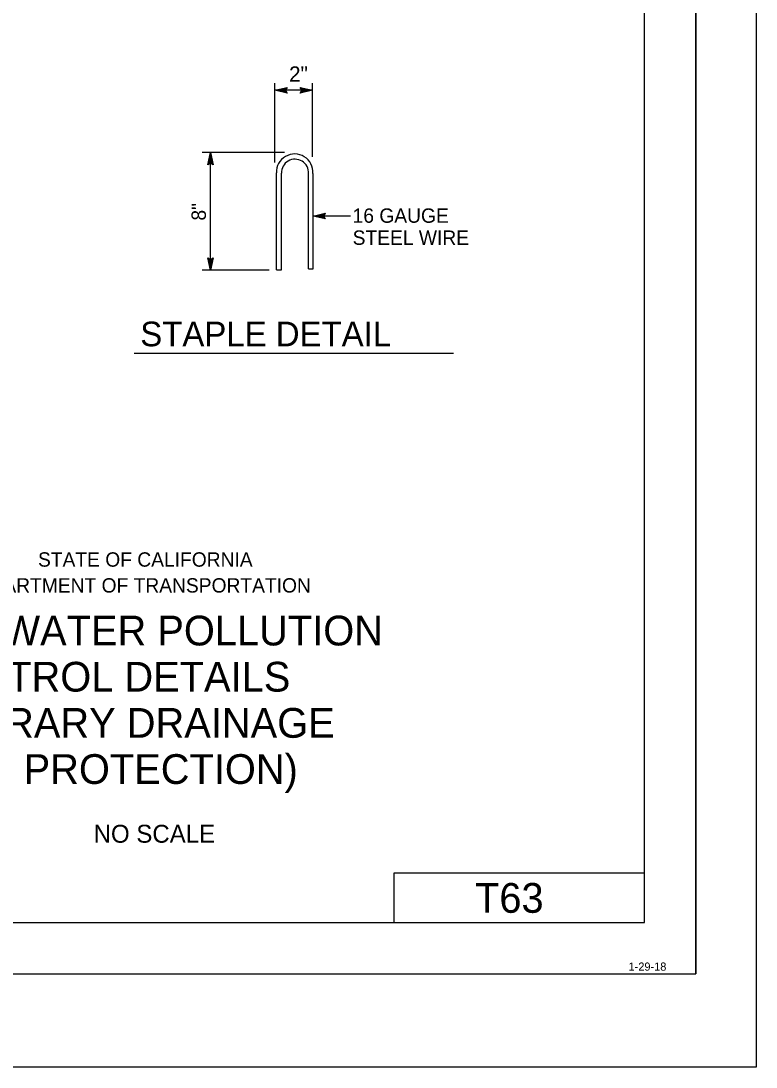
# Model space of a CAD drawing. Extents: x -894 to 866, y -476 to 714.
# Drawn here: x 508 to 866, y -476 to 33 of the extents above; entities that cross this region are included whole.
import ezdxf

# ---------------------------------------------------------------- set-up
doc = ezdxf.new("R2010")
doc.units = 0
for name, color, linetype in [('10 Sheet Format', 7, 'Continuous'), ('56 Stage 3 Anno', 7, 'Continuous'), ('57 Undefined', 7, 'Continuous'), ('60 Nongeo Data', 7, 'Continuous')]:
    doc.layers.add(name, color=color, linetype=linetype)

msp = doc.modelspace()

# ---------------------------------------------------------------- linework, layer by layer
at = {"layer": '10 Sheet Format'}
for p, q in [((836.55, 668.96), (836.55, -431.04)), ((811.55, -406.04), (811.55, 643.96)), ((811.55, -381.95), (689.5, -381.95)), ((689.5, -381.95), (689.5, -406.04)), ((-813.45, -406.04), (811.55, -406.04)), ((-863.46, -431.04), (836.55, -431.04))]:
    msp.add_line(p, q, dxfattribs=at)
for points in [[(-894.04, 713.56), (865.96, 713.56), (865.96, -476.44), (-894.04, -476.44)], [(-863.46, -431.04), (836.55, -431.04), (836.55, 668.96), (-863.46, 668.96)]]:
    msp.add_lwpolyline(points, close=True, dxfattribs=at)
at = {"layer": '56 Stage 3 Anno'}
for p, q in [((631.49, -35.56), (631.49, 3.08)), ((631.5, -0.38), (637.5, 0.95)), ((632.89, -0.38), (637.26, 0.59)), ((634.26, -0.38), (637.08, 0.25)), ((637.5, 0.95), (636.7, -0.38)), ((637.5, 0.95), (637.5, 0.95)), ((644.73, -0.38), (643.93, 0.96)), ((643.93, 0.96), (643.93, 0.96)), ((643.93, 0.96), (649.93, -0.38)), ((644.15, 0.61), (648.55, -0.38)), ((644.38, 0.25), (647.17, -0.38)), ((649.93, -32.83), (649.93, 3.08)), ((649.93, -0.38), (631.49, -0.38)), ((637.5, -1.72), (631.5, -0.38)), ((631.5, -0.38), (631.5, -0.38)), ((637.28, -1.36), (632.88, -0.38)), ((637.05, -1), (634.26, -0.38)), ((635.64, -0.38), (636.85, -0.11)), ((636.87, -0.66), (635.64, -0.38)), ((636.7, -0.38), (637.5, -1.72)), ((637.5, -1.72), (637.5, -1.72)), ((649.93, -0.38), (643.93, -1.71)), ((643.93, -1.71), (644.73, -0.38)), ((643.93, -1.71), (643.93, -1.71)), ((648.54, -0.38), (644.16, -1.35)), ((647.17, -0.38), (644.34, -1)), ((644.56, -0.1), (645.78, -0.38)), ((645.78, -0.38), (644.58, -0.64)), ((649.93, -0.38), (649.93, -0.38)), ((636.32, -30.69), (596.1, -30.69)), ((598.85, -36.69), (600.19, -30.69)), ((599.21, -36.47), (600.19, -32.07)), ((599.57, -36.23), (600.19, -33.45)), ((599.92, -36.06), (600.19, -34.83)), ((600.19, -88.04), (600.19, -30.69)), ((600.19, -30.69), (600.19, -30.69)), ((600.19, -30.69), (601.52, -36.69)), ((600.19, -33.45), (600.82, -36.27)), ((600.19, -34.83), (600.46, -36.04)), ((600.2, -32.08), (601.16, -36.45)), ((600.19, -35.89), (598.85, -36.69)), ((598.85, -36.69), (598.85, -36.69)), ((601.52, -36.69), (600.19, -35.89)), ((601.52, -36.69), (601.52, -36.69)), ((650.15, -61.66), (656.15, -60.33)), ((651.54, -61.65), (655.91, -60.69)), ((652.91, -61.66), (655.73, -61.03)), ((656.15, -60.33), (655.35, -61.66)), ((656.15, -60.33), (656.15, -60.33)), ((668.43, -61.66), (650.15, -61.66)), ((656.15, -63), (650.15, -61.66)), ((650.15, -61.66), (650.15, -61.66)), ((655.93, -62.64), (651.53, -61.66)), ((655.7, -62.28), (652.91, -61.66)), ((654.29, -61.66), (655.5, -61.39)), ((655.52, -61.93), (654.29, -61.66)), ((655.35, -61.66), (656.15, -63)), ((656.15, -63), (656.15, -63)), ((600.19, -88.04), (598.86, -82.04)), ((598.86, -82.04), (598.86, -82.04)), ((598.86, -82.04), (600.19, -82.84)), ((600.19, -86.65), (599.22, -82.27)), ((600.2, -85.28), (599.57, -82.45)), ((600.2, -83.89), (599.93, -82.69)), ((600.19, -82.84), (601.53, -82.04)), ((601.53, -82.04), (600.19, -88.04)), ((601.18, -82.26), (600.19, -86.66)), ((600.82, -82.49), (600.2, -85.28)), ((600.47, -82.67), (600.2, -83.89)), ((601.53, -82.04), (601.53, -82.04)), ((628.85, -88.04), (596.1, -88.04)), ((600.19, -88.04), (600.19, -88.04))]:
    msp.add_line(p, q, dxfattribs=at)
at = {"layer": '57 Undefined'}
msp.add_line((563.05, -128.5), (718.61, -128.5), dxfattribs=at)
at = {"layer": '60 Nongeo Data'}
for p, q in [((632.3, -87.89), (632.3, -40.67)), ((634.77, -87.89), (634.77, -40.81)), ((647.97, -87.43), (647.97, -40.98)), ((650.15, -87.43), (650.15, -40.89)), ((632.3, -87.89), (634.77, -87.89)), ((647.97, -87.43), (650.15, -87.43))]:
    msp.add_line(p, q, dxfattribs=at)
for centre, major_axis in [((641.23, -40.35), (0, -8.93)), ((641.37, -40.58), (0, -6.61))]:
    msp.add_ellipse(centre, major_axis=major_axis, ratio=0.999991, start_param=1.510257, end_param=4.748244, dxfattribs=at)

# ---------------------------------------------------------------- texts
at = {"layer": '10 Sheet Format'}
for s, height, p in [('STATE OF CALIFORNIA', 7, (516.2, -232.56)), ('DEPARTMENT OF TRANSPORTATION', 7, (480.08, -245.17)), ('TEMPORARY WATER POLLUTION', 14.5, (370.72, -270.94)), ('CONTROL DETAILS', 14.5, (458.11, -293.44)), ('(TEMPORARY DRAINAGE', 14.5, (424.78, -315.94)), ('INLET PROTECTION)', 14.5, (448.86, -338.44)), ('NO SCALE', 8.75, (543.29, -367.1)), ('1-29-18', 4, (803.83, -429.47))]:
    msp.add_text(s, height=height, dxfattribs=at).set_placement(p)
at = {"layer": '57 Undefined'}
for s, height, p in [('2"', 7.5, (638.5, 3.76)), ('16 GAUGE', 7, (669.45, -64.96)), ('STEEL WIRE', 7, (669.45, -75.71)), ('STAPLE DETAIL', 12, (566.02, -125.14))]:
    msp.add_text(s, height=height, dxfattribs=at).set_placement(p)
msp.add_text('8"', height=7, rotation=90, dxfattribs=at).set_placement((597.98, -63.88))
at = {"layer": '60 Nongeo Data'}
msp.add_text('T63', height=14.5, dxfattribs=at).set_placement((729.06, -401.24))

doc.saveas('drawing.dxf')
